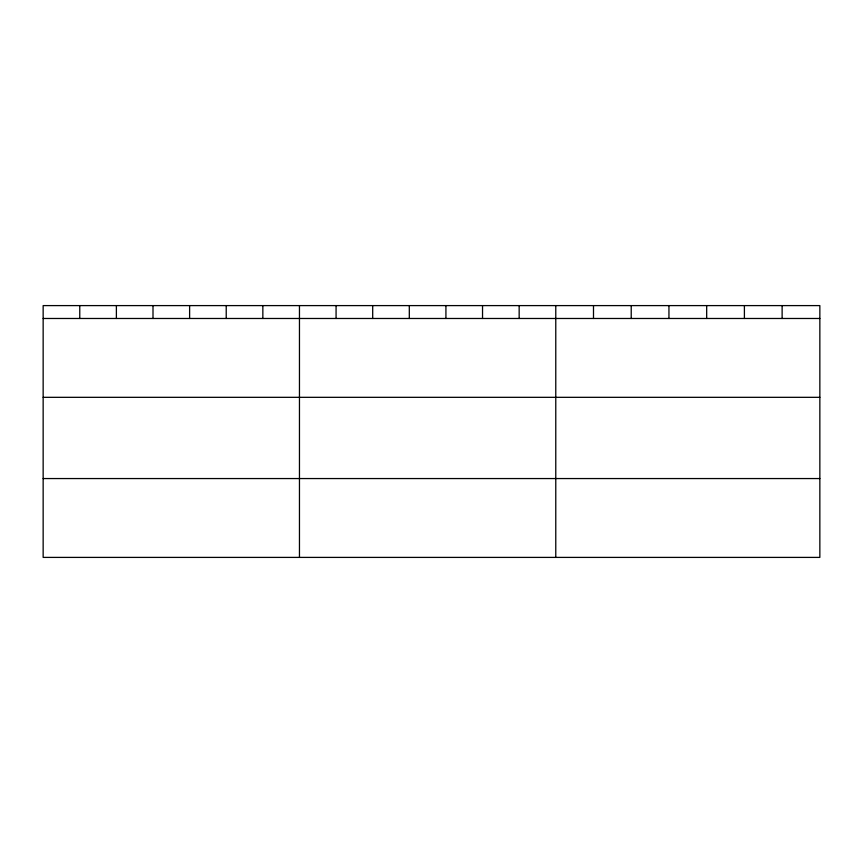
<?xml version="1.0" encoding="UTF-8"?>
<svg xmlns="http://www.w3.org/2000/svg" width="863" height="863" viewBox="0 0 863 863"><rect width="100%" height="100%" fill="white"/><g stroke="black" fill="none" stroke-linecap="round" stroke-linejoin="round"><path stroke-width="1.29" d="M819.85 397.325L819.85 305.599L43.15 305.599L43.15 557.401L819.85 557.401L819.85 397.325L43.15 397.325M43.15 318.479L819.85 318.479M43.15 478.555L819.85 478.555M782.126 305.599L782.126 318.479M744.402 305.599L744.402 318.479M706.678 305.599L706.678 318.479M668.944 305.599L668.944 318.479M631.22 305.599L631.22 318.479M593.496 305.599L593.496 318.479M555.772 305.599L555.772 557.401M519.159 305.599L519.159 318.479M482.536 305.599L482.536 318.479M445.923 305.599L445.923 318.479M409.31 305.599L409.31 318.479M372.697 305.599L372.697 318.479M336.074 305.599L336.074 318.479M299.461 305.599L299.461 557.401M262.848 305.599L262.848 318.479M226.225 305.599L226.225 318.479M189.612 305.599L189.612 318.479M152.999 305.599L152.999 318.479M116.386 305.599L116.386 318.479M79.763 305.599L79.763 318.479"/></g></svg>
